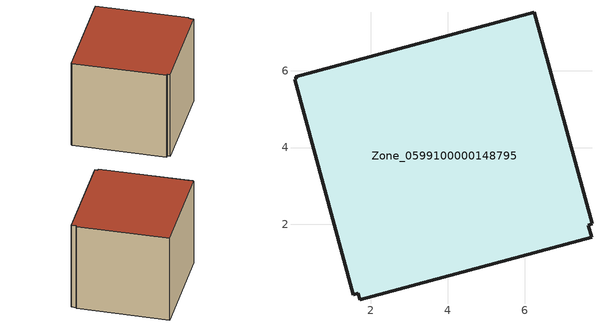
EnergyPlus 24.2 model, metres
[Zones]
Zone_0599100000148795
 floor ground (C_G): 1.71,0.04 1.67,0.2 1.53,0.17 0.01,5.78 0.06,5.79 0.05,5.84 6.25,7.53 7.75,2.01 7.66,1.99 7.74,1.66 z0
 wall outside (C_F): 1.67,0.2 1.71,0.04 7.74,1.66 7.66,1.99 7.75,2.01 6.25,7.53 0.05,5.84 0.06,5.79 0.01,5.78 1.53,0.17 1.67,0.2 z0:5.77
 roof outside (C_R): 1.53,0.17 1.67,0.2 1.71,0.04 7.74,1.66 7.66,1.99 7.75,2.01 6.25,7.53 0.05,5.84 0.06,5.79 0.01,5.78 z5.77
[BUILDING]
Pand.0599100000148795: North Axis=0; Terrain=City; Loads Convergence Tolerance Value=0.04; Temperature Convergence Tolerance Value=0.4; Solar Distribution=FullExterior; Maximum Number of Warmup Days=25; Minimum Number of Warmup Days=1
[Site:Location]
Rotterdam.The.Hague.AP_ZH_NLD Design_Conditions: Latitude=51.96; Longitude=4.45; Time Zone=1; Elevation=-4.5
[SITE:GROUNDTEMPERATURE:BUILDINGSURFACE]
18, 18, 18, 18, 18, 18, 18, 18, 18, 18, 18, 18
[MATERIAL] Thermal Absorptance=0.9; Solar Absorptance=0.7; Visible Absorptance=0.7
Name | Roughness | Thickness | Conductivity | Density | Specific Heat
G.TI.1946-1964 | MediumSmooth | 0.15 | 1 | 540 | 1210
F.TI.1946-1964 | Rough | 0.3 | 0.857143 | 1920 | 840
R.TI.1946-1964 | MediumRough | 0.2 | 0.277778 | 1500 | 1000
[CONSTRUCTION]
C_G: G.TI.1946-1964
C_F: F.TI.1946-1964
C_R: R.TI.1946-1964
[ZONE]
Zone_0599100000148795: Type=1; Multiplier=1; Ceiling Height=Autocalculate; Volume=Autocalculate; Floor Area=autocalculate; Part of Total Floor Area=Yes
[ZONEINFILTRATION:DESIGNFLOWRATE]
Infil_Zone_0599100000148795: Zone or ZoneList or Space or SpaceList=Zone_0599100000148795; Schedule=AlwaysOn; Design Flow Rate Calculation Method=Flow/Area; Flow Rate per Floor Area=0.003; Constant Term Coefficient=1; Temperature Term Coefficient=0; Velocity Term Coefficient=0; Velocity Squared Term Coefficient=0
[HVACTEMPLATE:ZONE:IDEALLOADSAIRSYSTEM]
Zone_0599100000148795: Maximum Heating Supply Air Temperature=50; Minimum Cooling Supply Air Temperature=13; Maximum Heating Supply Air Humidity Ratio=0.0156; Minimum Cooling Supply Air Humidity Ratio=0.0077; Heating Limit=NoLimit; Cooling Limit=NoLimit; Dehumidification Control Type=ConstantSensibleHeatRatio; Cooling Sensible Heat Ratio=0.7; Dehumidification Setpoint=60; Humidification Control Type=None; Humidification Setpoint=30; Outdoor Air Method=None; Outdoor Air Flow Rate per Person=0.00944; Outdoor Air Flow Rate per Zone Floor Area=0; Outdoor Air Flow Rate per Zone=0; Demand Controlled Ventilation Type=None; Outdoor Air Economizer Type=NoEconomizer; Heat Recovery Type=None; Sensible Heat Recovery Effectiveness=0.7; Latent Heat Recovery Effectiveness=0.65
[ZONECONTROL:THERMOSTAT]
ThermostatControl_Zone_0599100000148795: Zone or ZoneList=Zone_0599100000148795; Control Type Schedule=DualSetpointControlType; Control 1=Thermostat_Zone_0599100000148795; Temperature Difference Between Cutout And Setpoint=0
[THERMOSTATSETPOINT:DUALSETPOINT]
Thermostat_Zone_0599100000148795: Heating Setpoint Temperature Schedule=HeatingSetpoint_Zone_0599100000148795; Cooling Setpoint Temperature Schedule=CoolingSetpoint_Zone_0599100000148795
[SCHEDULE:COMPACT]
HeatingSetpoint_Zone_0599100000148795: Through: 12/31, For: AllDays, Until: 24:00, 21
CoolingSetpoint_Zone_0599100000148795: Through: 12/31, For: AllDays, Until: 24:00, 24
DualSetpointControlType: Through: 12/31, For: AllDays, Until: 24:00, 4
AlwaysOn: Through: 12/31, For: AllDays, Until: 24:00, 1
